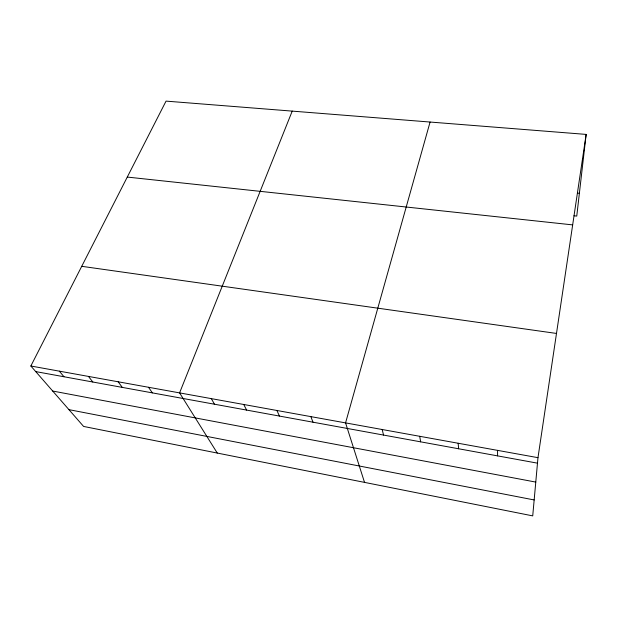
<?xml version="1.0" encoding="UTF-8"?>
<svg xmlns="http://www.w3.org/2000/svg" width="617" height="617" viewBox="0 0 617 617"><rect width="100%" height="100%" fill="white"/><g stroke="black" fill="none" stroke-linecap="round" stroke-linejoin="round"><path stroke-width="0.93" d="M586.15 134.406L537.978 457.675L532.726 515.881L83.596 426.44L30.85 366.004L166.042 101.119L586.15 134.406L576.756 216.081L573.957 215.788M430.08 122.043L345.566 422.892L364.524 482.386M292.219 111.114L179.586 392.89L217.277 453.063M577.512 193.082L579.378 193.26M127.279 177.071L572.669 224.889M81.729 266.313L556.488 333.442M30.85 366.004L537.978 457.675M35.724 371.596L537.484 463.159M52.7 391.039L535.772 482.085M68.934 409.642L534.16 499.947M59.348 371.156L63.975 376.748M88.455 376.416L92.82 382.008M118.179 381.792L122.274 387.383M148.55 387.283L152.353 392.875M211.315 398.628L214.5 404.22M243.746 404.49L246.607 410.081M276.917 410.482L279.432 416.066M310.845 416.622L313.004 422.198M382.185 429.517L383.55 435.07M419.707 436.296L420.64 441.841M458.153 443.245L458.632 448.775M497.564 450.371L497.572 455.878"/></g></svg>
